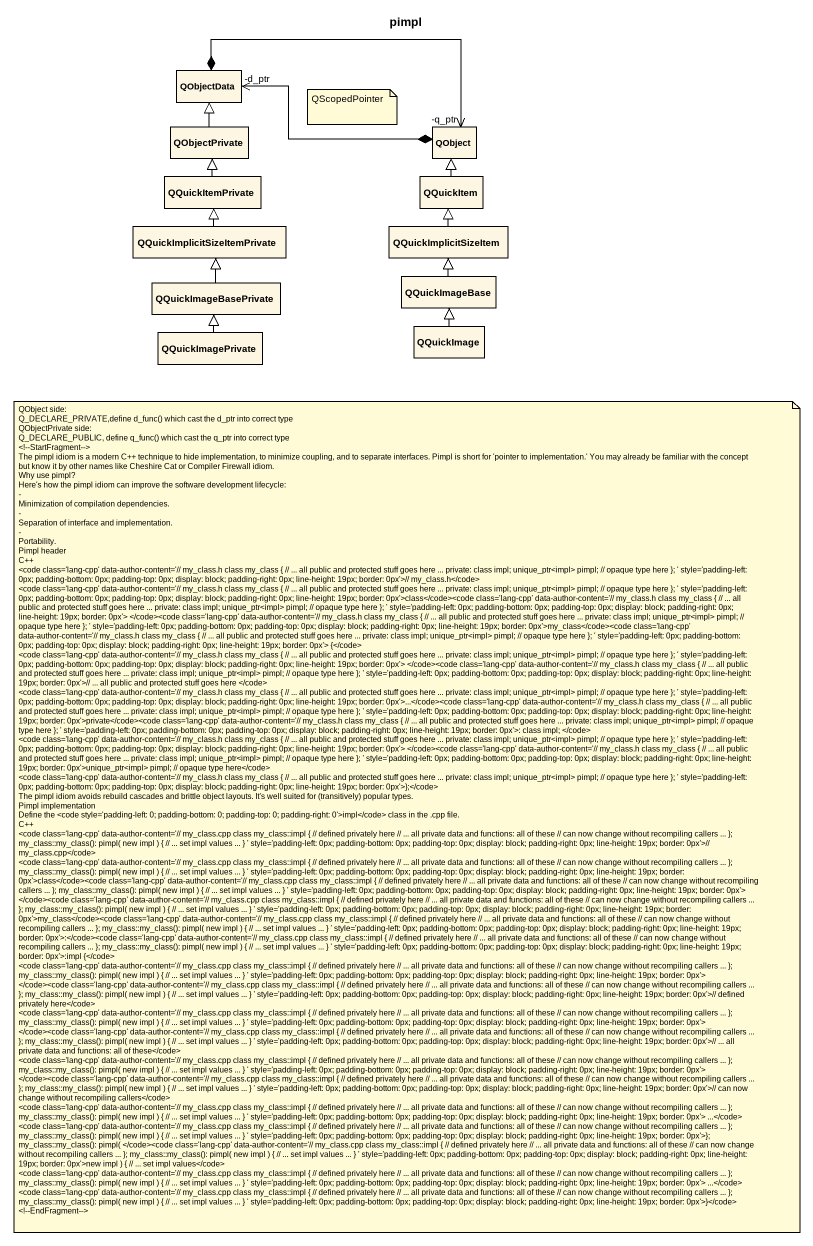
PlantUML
@startuml
title pimpl
hide circle
hide empty members
class QObjectData
class QObjectPrivate
class QObject
class QQuickItemPrivate
class QQuickItem
class "QQuickImplicitSizeItemPrivate" as QQuickImplicitSizeItemPrivat
class QQuickImplicitSizeItem
class QQuickImageBasePrivate
class QQuickImageBase
class QQuickImagePrivate
class QQuickImage
QObjectData *-right-> "-q_ptr" QObject
QObjectPrivate -up-|> QObjectData
QObject *-left-> "-d_ptr" QObjectData
QQuickItemPrivate -up-|> QObjectPrivate
QQuickItem -up-|> QObject
QQuickImplicitSizeItemPrivat -up-|> QQuickItemPrivate
QQuickImplicitSizeItem -up-|> QQuickItem
QQuickImageBasePrivate -up-|> QQuickImplicitSizeItemPrivat
QQuickImageBase -up-|> QQuickImplicitSizeItem
QQuickImagePrivate -up-|> QQuickImageBasePrivate
QQuickImage -up-|> QQuickImageBase
note as N1
  QScopedPointer
end note
note as N2
  QObject side:
  Q_DECLARE_PRIVATE,define d_func() which cast the d_ptr into correct type
  QObjectPrivate side:
  Q_DECLARE_PUBLIC, define q_func() which cast the q_ptr into correct type
  <!~--StartFragment~-->
  The pimpl idiom is a modern C++ technique to hide implementation, to minimize coupling, and to separate interfaces. Pimpl is short for 'pointer to implementation.' You may already be familiar with the concept but know it by other names like Cheshire Cat or Compiler Firewall idiom.
  Why use pimpl?
  Here's how the pimpl idiom can improve the software development lifecycle:
  -
  Minimization of compilation dependencies.
  -
  Separation of interface and implementation.
  -
  Portability.
  Pimpl header
  C++
  <code class='lang-cpp' data-author-content='~// my_class.h class my_class { ~// ... all public and protected stuff goes here ... private: class impl; unique_ptr<impl> pimpl; ~// opaque type here }; ' style='padding-left: 0px; padding-bottom: 0px; padding-top: 0px; display: block; padding-right: 0px; line-height: 19px; border: 0px'>~// my_class.h~</code>
  <code class='lang-cpp' data-author-content='~// my_class.h class my_class { ~// ... all public and protected stuff goes here ... private: class impl; unique_ptr<impl> pimpl; ~// opaque type here }; ' style='padding-left: 0px; padding-bottom: 0px; padding-top: 0px; display: block; padding-right: 0px; line-height: 19px; border: 0px'>class~</code><code class='lang-cpp' data-author-content='~// my_class.h class my_class { ~// ... all public and protected stuff goes here ... private: class impl; unique_ptr<impl> pimpl; ~// opaque type here }; ' style='padding-left: 0px; padding-bottom: 0px; padding-top: 0px; display: block; padding-right: 0px; line-height: 19px; border: 0px'> ~</code><code class='lang-cpp' data-author-content='~// my_class.h class my_class { ~// ... all public and protected stuff goes here ... private: class impl; unique_ptr<impl> pimpl; ~// opaque type here }; ' style='padding-left: 0px; padding-bottom: 0px; padding-top: 0px; display: block; padding-right: 0px; line-height: 19px; border: 0px'>my_class~</code><code class='lang-cpp' data-author-content='~// my_class.h class my_class { ~// ... all public and protected stuff goes here ... private: class impl; unique_ptr<impl> pimpl; ~// opaque type here }; ' style='padding-left: 0px; padding-bottom: 0px; padding-top: 0px; display: block; padding-right: 0px; line-height: 19px; border: 0px'> {~</code>
  <code class='lang-cpp' data-author-content='~// my_class.h class my_class { ~// ... all public and protected stuff goes here ... private: class impl; unique_ptr<impl> pimpl; ~// opaque type here }; ' style='padding-left: 0px; padding-bottom: 0px; padding-top: 0px; display: block; padding-right: 0px; line-height: 19px; border: 0px'> ~</code><code class='lang-cpp' data-author-content='~// my_class.h class my_class { ~// ... all public and protected stuff goes here ... private: class impl; unique_ptr<impl> pimpl; ~// opaque type here }; ' style='padding-left: 0px; padding-bottom: 0px; padding-top: 0px; display: block; padding-right: 0px; line-height: 19px; border: 0px'>~// ... all public and protected stuff goes here ~</code>
  <code class='lang-cpp' data-author-content='~// my_class.h class my_class { ~// ... all public and protected stuff goes here ... private: class impl; unique_ptr<impl> pimpl; ~// opaque type here }; ' style='padding-left: 0px; padding-bottom: 0px; padding-top: 0px; display: block; padding-right: 0px; line-height: 19px; border: 0px'>...~</code><code class='lang-cpp' data-author-content='~// my_class.h class my_class { ~// ... all public and protected stuff goes here ... private: class impl; unique_ptr<impl> pimpl; ~// opaque type here }; ' style='padding-left: 0px; padding-bottom: 0px; padding-top: 0px; display: block; padding-right: 0px; line-height: 19px; border: 0px'>private~</code><code class='lang-cpp' data-author-content='~// my_class.h class my_class { ~// ... all public and protected stuff goes here ... private: class impl; unique_ptr<impl> pimpl; ~// opaque type here }; ' style='padding-left: 0px; padding-bottom: 0px; padding-top: 0px; display: block; padding-right: 0px; line-height: 19px; border: 0px'>: class impl; ~</code>
  <code class='lang-cpp' data-author-content='~// my_class.h class my_class { ~// ... all public and protected stuff goes here ... private: class impl; unique_ptr<impl> pimpl; ~// opaque type here }; ' style='padding-left: 0px; padding-bottom: 0px; padding-top: 0px; display: block; padding-right: 0px; line-height: 19px; border: 0px'> ~</code><code class='lang-cpp' data-author-content='~// my_class.h class my_class { ~// ... all public and protected stuff goes here ... private: class impl; unique_ptr<impl> pimpl; ~// opaque type here }; ' style='padding-left: 0px; padding-bottom: 0px; padding-top: 0px; display: block; padding-right: 0px; line-height: 19px; border: 0px'>unique_ptr<impl> pimpl; ~// opaque type here~</code>
  <code class='lang-cpp' data-author-content='~// my_class.h class my_class { ~// ... all public and protected stuff goes here ... private: class impl; unique_ptr<impl> pimpl; ~// opaque type here }; ' style='padding-left: 0px; padding-bottom: 0px; padding-top: 0px; display: block; padding-right: 0px; line-height: 19px; border: 0px'>};~</code>
  The pimpl idiom avoids rebuild cascades and brittle object layouts. It's well suited for (transitively) popular types.
  Pimpl implementation
  Define the ~<code style='padding-left: 0; padding-bottom: 0; padding-top: 0; padding-right: 0'>impl~</code> class in the .cpp file.
  C++
  ~<code class='lang-cpp' data-author-content='~// my_class.cpp class my_class::impl { ~// defined privately here ~// ... all private data and functions: all of these ~// can now change without recompiling callers ... }; my_class::my_class(): pimpl( new impl ) { ~// ... set impl values ... } ' style='padding-left: 0px; padding-bottom: 0px; padding-top: 0px; display: block; padding-right: 0px; line-height: 19px; border: 0px'>~// my_class.cpp~</code>
  ~<code class='lang-cpp' data-author-content='~// my_class.cpp class my_class::impl { ~// defined privately here ~// ... all private data and functions: all of these ~// can now change without recompiling callers ... }; my_class::my_class(): pimpl( new impl ) { ~// ... set impl values ... } ' style='padding-left: 0px; padding-bottom: 0px; padding-top: 0px; display: block; padding-right: 0px; line-height: 19px; border: 0px'>class~</code>~<code class='lang-cpp' data-author-content='~// my_class.cpp class my_class::impl { ~// defined privately here ~// ... all private data and functions: all of these ~// can now change without recompiling callers ... }; my_class::my_class(): pimpl( new impl ) { ~// ... set impl values ... } ' style='padding-left: 0px; padding-bottom: 0px; padding-top: 0px; display: block; padding-right: 0px; line-height: 19px; border: 0px'> ~</code>~<code class='lang-cpp' data-author-content='~// my_class.cpp class my_class::impl { ~// defined privately here ~// ... all private data and functions: all of these ~// can now change without recompiling callers ... }; my_class::my_class(): pimpl( new impl ) { ~// ... set impl values ... } ' style='padding-left: 0px; padding-bottom: 0px; padding-top: 0px; display: block; padding-right: 0px; line-height: 19px; border: 0px'>my_class~</code>~<code class='lang-cpp' data-author-content='~// my_class.cpp class my_class::impl { ~// defined privately here ~// ... all private data and functions: all of these ~// can now change without recompiling callers ... }; my_class::my_class(): pimpl( new impl ) { ~// ... set impl values ... } ' style='padding-left: 0px; padding-bottom: 0px; padding-top: 0px; display: block; padding-right: 0px; line-height: 19px; border: 0px'>:~</code>~<code class='lang-cpp' data-author-content='~// my_class.cpp class my_class::impl { ~// defined privately here ~// ... all private data and functions: all of these ~// can now change without recompiling callers ... }; my_class::my_class(): pimpl( new impl ) { ~// ... set impl values ... } ' style='padding-left: 0px; padding-bottom: 0px; padding-top: 0px; display: block; padding-right: 0px; line-height: 19px; border: 0px'>:impl {~</code>
  ~<code class='lang-cpp' data-author-content='~// my_class.cpp class my_class::impl { ~// defined privately here ~// ... all private data and functions: all of these ~// can now change without recompiling callers ... }; my_class::my_class(): pimpl( new impl ) { ~// ... set impl values ... } ' style='padding-left: 0px; padding-bottom: 0px; padding-top: 0px; display: block; padding-right: 0px; line-height: 19px; border: 0px'> ~</code>~<code class='lang-cpp' data-author-content='~// my_class.cpp class my_class::impl { ~// defined privately here ~// ... all private data and functions: all of these ~// can now change without recompiling callers ... }; my_class::my_class(): pimpl( new impl ) { ~// ... set impl values ... } ' style='padding-left: 0px; padding-bottom: 0px; padding-top: 0px; display: block; padding-right: 0px; line-height: 19px; border: 0px'>~// defined privately here~</code>
  ~<code class='lang-cpp' data-author-content='~// my_class.cpp class my_class::impl { ~// defined privately here ~// ... all private data and functions: all of these ~// can now change without recompiling callers ... }; my_class::my_class(): pimpl( new impl ) { ~// ... set impl values ... } ' style='padding-left: 0px; padding-bottom: 0px; padding-top: 0px; display: block; padding-right: 0px; line-height: 19px; border: 0px'> ~</code>~<code class='lang-cpp' data-author-content='~// my_class.cpp class my_class::impl { ~// defined privately here ~// ... all private data and functions: all of these ~// can now change without recompiling callers ... }; my_class::my_class(): pimpl( new impl ) { ~// ... set impl values ... } ' style='padding-left: 0px; padding-bottom: 0px; padding-top: 0px; display: block; padding-right: 0px; line-height: 19px; border: 0px'>~// ... all private data and functions: all of these~</code>
  ~<code class='lang-cpp' data-author-content='~// my_class.cpp class my_class::impl { ~// defined privately here ~// ... all private data and functions: all of these ~// can now change without recompiling callers ... }; my_class::my_class(): pimpl( new impl ) { ~// ... set impl values ... } ' style='padding-left: 0px; padding-bottom: 0px; padding-top: 0px; display: block; padding-right: 0px; line-height: 19px; border: 0px'> ~</code>~<code class='lang-cpp' data-author-content='~// my_class.cpp class my_class::impl { ~// defined privately here ~// ... all private data and functions: all of these ~// can now change without recompiling callers ... }; my_class::my_class(): pimpl( new impl ) { ~// ... set impl values ... } ' style='padding-left: 0px; padding-bottom: 0px; padding-top: 0px; display: block; padding-right: 0px; line-height: 19px; border: 0px'>~// can now change without recompiling callers~</code>
  ~<code class='lang-cpp' data-author-content='~// my_class.cpp class my_class::impl { ~// defined privately here ~// ... all private data and functions: all of these ~// can now change without recompiling callers ... }; my_class::my_class(): pimpl( new impl ) { ~// ... set impl values ... } ' style='padding-left: 0px; padding-bottom: 0px; padding-top: 0px; display: block; padding-right: 0px; line-height: 19px; border: 0px'> ...~</code>
  ~<code class='lang-cpp' data-author-content='~// my_class.cpp class my_class::impl { ~// defined privately here ~// ... all private data and functions: all of these ~// can now change without recompiling callers ... }; my_class::my_class(): pimpl( new impl ) { ~// ... set impl values ... } ' style='padding-left: 0px; padding-bottom: 0px; padding-top: 0px; display: block; padding-right: 0px; line-height: 19px; border: 0px'>}; my_class::my_class(): pimpl( ~</code>~<code class='lang-cpp' data-author-content='~// my_class.cpp class my_class::impl { ~// defined privately here ~// ... all private data and functions: all of these ~// can now change without recompiling callers ... }; my_class::my_class(): pimpl( new impl ) { ~// ... set impl values ... } ' style='padding-left: 0px; padding-bottom: 0px; padding-top: 0px; display: block; padding-right: 0px; line-height: 19px; border: 0px'>new impl ) { ~// ... set impl values~</code>
  ~<code class='lang-cpp' data-author-content='~// my_class.cpp class my_class::impl { ~// defined privately here ~// ... all private data and functions: all of these ~// can now change without recompiling callers ... }; my_class::my_class(): pimpl( new impl ) { ~// ... set impl values ... } ' style='padding-left: 0px; padding-bottom: 0px; padding-top: 0px; display: block; padding-right: 0px; line-height: 19px; border: 0px'> ...~</code>
  ~<code class='lang-cpp' data-author-content='~// my_class.cpp class my_class::impl { ~// defined privately here ~// ... all private data and functions: all of these ~// can now change without recompiling callers ... }; my_class::my_class(): pimpl( new impl ) { ~// ... set impl values ... } ' style='padding-left: 0px; padding-bottom: 0px; padding-top: 0px; display: block; padding-right: 0px; line-height: 19px; border: 0px'>}~</code>
  <!~--EndFragment~-->
end note
@enduml
